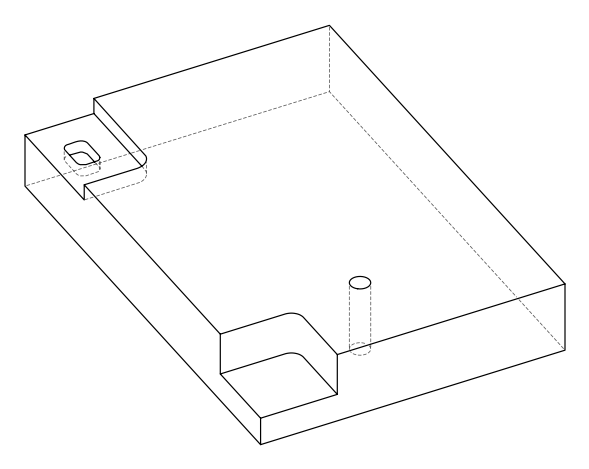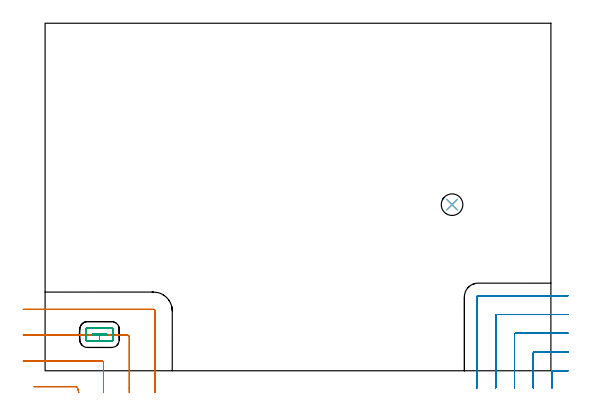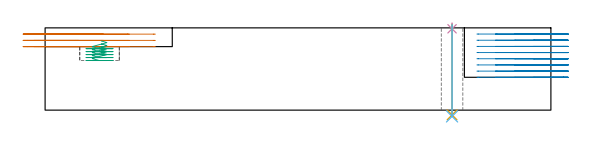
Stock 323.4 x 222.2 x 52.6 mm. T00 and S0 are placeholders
(PLAN: 6 operations, 5 tool changes, 10.4 min)
(1 MILL_CORNER_NOTCH_RECTANGULAR | CORNER_NOTCH_RECTANGULAR | UGT0201_105 | Follow Part, ap 5.5, ae 75% | 2.32 min | 48700 mm3)
(2 MILL_CORNER_NOTCH_RECTANGULAR_1 | CORNER_NOTCH_RECTANGULAR_1 | UGT0201_008 | Follow Part, ap 4, ae 75% | 6.42 min | 97342 mm3)
(3 MILL_RECTANGULAR_POCKET | POCKET_RECTANGULAR_STRAIGHT | UGT0201_126 | Follow Part, ap 2, ae 75% | 1.13 min | 3529 mm3)
(4 SPOT_DRILL | STEP1HOLE | NXT0321_9005460120000 | 0.03 min | 5 mm3)
(5 DRILL_THROUGH_HOLE_INTO_CENTER | STEP1HOLE | NXT0301_055 | 0.23 min | 2907 mm3)
(6 DRILL_TO_ENLARGE_THROUGH_HOLE | STEP1HOLE | NXT0301_103 | 0.24 min | 4948 mm3)
(TOOL UGT0201_105 | End Mill 22 mm | D22 FL25 Z2)
(TOOL UGT0201_008 | End Mill 16 mm | D16 FL32 Z4)
(TOOL UGT0201_126 | Carbide End Mill 8.0 | D8 FL15 Z4)
(TOOL NXT0321_9005460120000 | NC Spot Drill, 142deg, 12mm, Carbide, Uncoated | D12 PA142 FL30 Z2)
(TOOL NXT0301_055 | Carbide Drill 8.4mm [860.1-0840-042A1-MM 2214] | D8.4 PA140 FL61 Z2)
(TOOL NXT0301_103 | Carbide Drill 13.8mm [860.1-1380-062A1-MM 2214] | D13.8 PA140 FL77 Z2)
(OP 1 MILL_CORNER_NOTCH_RECTANGULAR)
G17 G21 G94 G90
T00 M6
G54
G17 G0 G90 X21.577 Y-13.886 S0 M3
G43 Z62.6 H0
Z48.6
G94 G1 X20.759 Y-11. F250.
G3 X19.706 Y-10.2 R1.1 F500.
G1 X-4.118
X-7.118 F250.
G0 Z62.6
X37.3 Y-14.
Z48.6
G1 Y-11.
Y5.205 F500.
G3 X36.205 Y6.3 R1.1
G1 X-11.
X-14. F250.
G0 Z62.6
X53.8 Y-14.
Z48.6
G1 Y-11.
Y21.705 F500.
G3 X52.705 Y22.8 R1.1
G1 X-11.
X-14. F250.
G0 Z62.6
X70.3 Y-14.
Z48.6
G1 Y-11.
Y38.204 F500.
G3 X69.204 Y39.3 R1.1
G1 X-11.
X-14. F250.
G0 Z62.6
X21.577 Y-13.886
Z44.6
G1 X20.759 Y-11.
G3 X19.706 Y-10.2 R1.1 F500.
G1 X-4.118
X-7.118 F250.
G0 Z62.6
X37.3 Y-14.
Z44.6
G1 Y-11.
Y5.205 F500.
G3 X36.205 Y6.3 R1.1
G1 X-11.
X-14. F250.
G0 Z62.6
X53.8 Y-14.
Z44.6
G1 Y-11.
Y21.705 F500.
G3 X52.705 Y22.8 R1.1
G1 X-11.
X-14. F250.
G0 Z62.6
X70.3 Y-14.
Z44.6
G1 Y-11.
Y38.204 F500.
G3 X69.204 Y39.3 R1.1
G1 X-11.
X-14. F250.
G0 Z62.6
X21.577 Y-13.886
Z40.6
G1 X20.759 Y-11.
G3 X19.706 Y-10.2 R1.1 F500.
G1 X-4.118
X-7.118 F250.
G0 Z62.6
X37.3 Y-14.
Z40.6
G1 Y-11.
Y5.205 F500.
G3 X36.205 Y6.3 R1.1
G1 X-11.
X-14. F250.
G0 Z62.6
X53.8 Y-14.
Z40.6
G1 Y-11.
Y21.705 F500.
G3 X52.705 Y22.8 R1.1
G1 X-11.
X-14. F250.
G0 Z62.6
X70.3 Y-14.
Z40.6
G1 Y-11.
Y38.204 F500.
G3 X69.204 Y39.3 R1.1
G1 X-11.
X-14. F250.
G0 Z62.6
M5
M2
(OP 2 MILL_CORNER_NOTCH_RECTANGULAR_1)
G17 G21 G94 G90
T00 M6
G54
G17 G0 G90 X334.4 Y0. S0 M3
G43 Z62.6 H0
Z48.65
G94 G1 X331.4 F250.
X324.896 F500.
G3 X324.1 Y-0.796 R0.8
G1 Y-7.969
Y-10.969 F250.
G0 Z62.6
X334.4 Y12.
Z48.65
G1 X331.4
X312.896 F500.
G3 X312.1 Y11.204 R0.8
G1 Y-8.
Y-11. F250.
G0 Z62.6
X334.4 Y24.
Z48.65
G1 X331.4
X300.896 F500.
G3 X300.1 Y23.204 R0.8
G1 Y-8.
Y-11. F250.
G0 Z62.6
X334.4 Y36.
Z48.65
G1 X331.4
X288.896 F500.
G3 X288.1 Y35.204 R0.8
G1 Y-8.
Y-11. F250.
G0 Z62.6
X334.4 Y48.
Z48.65
G1 X331.4
X276.896 F500.
G3 X276.1 Y47.204 R0.8
G1 Y-8.
Y-11. F250.
G0 Z62.6
X334.4 Y0.
Z44.7
G1 X331.4
X324.896 F500.
G3 X324.1 Y-0.796 R0.8
G1 Y-7.969
Y-10.969 F250.
G0 Z62.6
X334.4 Y12.
Z44.7
G1 X331.4
X312.896 F500.
G3 X312.1 Y11.204 R0.8
G1 Y-8.
Y-11. F250.
G0 Z62.6
X334.4 Y24.
Z44.7
G1 X331.4
X300.896 F500.
G3 X300.1 Y23.204 R0.8
G1 Y-8.
Y-11. F250.
G0 Z62.6
X334.4 Y36.
Z44.7
G1 X331.4
X288.896 F500.
G3 X288.1 Y35.204 R0.8
G1 Y-8.
Y-11. F250.
G0 Z62.6
X334.4 Y48.
Z44.7
G1 X331.4
X276.896 F500.
G3 X276.1 Y47.204 R0.8
G1 Y-8.
Y-11. F250.
G0 Z62.6
X334.4 Y0.
Z40.75
G1 X331.4
X324.896 F500.
G3 X324.1 Y-0.796 R0.8
G1 Y-7.969
Y-10.969 F250.
G0 Z62.6
X334.4 Y12.
Z40.75
G1 X331.4
X312.896 F500.
G3 X312.1 Y11.204 R0.8
G1 Y-8.
Y-11. F250.
G0 Z62.6
X334.4 Y24.
Z40.75
G1 X331.4
X300.896 F500.
G3 X300.1 Y23.204 R0.8
G1 Y-8.
Y-11. F250.
G0 Z62.6
X334.4 Y36.
Z40.75
G1 X331.4
X288.896 F500.
G3 X288.1 Y35.204 R0.8
G1 Y-8.
Y-11. F250.
G0 Z62.6
X334.4 Y48.
Z40.75
G1 X331.4
X276.896 F500.
G3 X276.1 Y47.204 R0.8
G1 Y-8.
Y-11. F250.
G0 Z62.6
X334.4 Y0.
Z36.8
G1 X331.4
X324.896 F500.
G3 X324.1 Y-0.796 R0.8
G1 Y-7.969
Y-10.969 F250.
G0 Z62.6
X334.4 Y12.
Z36.8
G1 X331.4
X312.896 F500.
G3 X312.1 Y11.204 R0.8
G1 Y-8.
Y-11. F250.
G0 Z62.6
X334.4 Y24.
Z36.8
G1 X331.4
X300.896 F500.
G3 X300.1 Y23.204 R0.8
G1 Y-8.
Y-11. F250.
G0 Z62.6
X334.4 Y36.
Z36.8
G1 X331.4
X288.896 F500.
G3 X288.1 Y35.204 R0.8
G1 Y-8.
Y-11. F250.
G0 Z62.6
X334.4 Y48.
Z36.8
G1 X331.4
X276.896 F500.
G3 X276.1 Y47.204 R0.8
G1 Y-8.
Y-11. F250.
G0 Z62.6
X334.4 Y0.
Z32.85
G1 X331.4
X324.896 F500.
G3 X324.1 Y-0.796 R0.8
G1 Y-7.969
Y-10.969 F250.
G0 Z62.6
X334.4 Y12.
Z32.85
G1 X331.4
X312.896 F500.
G3 X312.1 Y11.204 R0.8
G1 Y-8.
Y-11. F250.
G0 Z62.6
X334.4 Y24.
Z32.85
G1 X331.4
X300.896 F500.
G3 X300.1 Y23.204 R0.8
G1 Y-8.
Y-11. F250.
G0 Z62.6
X334.4 Y36.
Z32.85
G1 X331.4
X288.896 F500.
G3 X288.1 Y35.204 R0.8
G1 Y-8.
Y-11. F250.
G0 Z62.6
X334.4 Y48.
Z32.85
G1 X331.4
X276.896 F500.
G3 X276.1 Y47.204 R0.8
G1 Y-8.
Y-11. F250.
G0 Z62.6
X334.4 Y0.
Z28.9
G1 X331.4
X324.896 F500.
G3 X324.1 Y-0.796 R0.8
G1 Y-7.969
Y-10.969 F250.
G0 Z62.6
X334.4 Y12.
Z28.9
G1 X331.4
X312.896 F500.
G3 X312.1 Y11.204 R0.8
G1 Y-8.
Y-11. F250.
G0 Z62.6
X334.4 Y24.
Z28.9
G1 X331.4
X300.896 F500.
G3 X300.1 Y23.204 R0.8
G1 Y-8.
Y-11. F250.
G0 Z62.6
X334.4 Y36.
Z28.9
G1 X331.4
X288.896 F500.
G3 X288.1 Y35.204 R0.8
G1 Y-8.
Y-11. F250.
G0 Z62.6
X334.4 Y48.
Z28.9
G1 X331.4
X276.896 F500.
G3 X276.1 Y47.204 R0.8
G1 Y-8.
Y-11. F250.
G0 Z62.6
X334.4 Y0.
Z24.95
G1 X331.4
X324.896 F500.
G3 X324.1 Y-0.796 R0.8
G1 Y-7.969
Y-10.969 F250.
G0 Z62.6
X334.4 Y12.
Z24.95
G1 X331.4
X312.896 F500.
G3 X312.1 Y11.204 R0.8
G1 Y-8.
Y-11. F250.
G0 Z62.6
X334.4 Y24.
Z24.95
G1 X331.4
X300.896 F500.
G3 X300.1 Y23.204 R0.8
G1 Y-8.
Y-11. F250.
G0 Z62.6
X334.4 Y36.
Z24.95
G1 X331.4
X288.896 F500.
G3 X288.1 Y35.204 R0.8
G1 Y-8.
Y-11. F250.
G0 Z62.6
X334.4 Y48.
Z24.95
G1 X331.4
X276.896 F500.
G3 X276.1 Y47.204 R0.8
G1 Y-8.
Y-11. F250.
G0 Z62.6
X334.4 Y0.
Z21.
G1 X331.4
X324.896 F500.
G3 X324.1 Y-0.796 R0.8
G1 Y-7.969
Y-10.969 F250.
G0 Z62.6
X334.4 Y12.
Z21.
G1 X331.4
X312.896 F500.
G3 X312.1 Y11.204 R0.8
G1 Y-8.
Y-11. F250.
G0 Z62.6
X334.4 Y24.
Z21.
G1 X331.4
X300.896 F500.
G3 X300.1 Y23.204 R0.8
G1 Y-8.
Y-11. F250.
G0 Z62.6
X334.4 Y36.
Z21.
G1 X331.4
X288.896 F500.
G3 X288.1 Y35.204 R0.8
G1 Y-8.
Y-11. F250.
G0 Z62.6
X334.4 Y48.
Z21.
G1 X331.4
X276.896 F500.
G3 X276.1 Y47.204 R0.8
G1 Y-8.
Y-11. F250.
G0 Z62.6
M5
M2
(OP 3 MILL_RECTANGULAR_POCKET)
G17 G21 G94 G90
T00 M6
G54
G17 G0 G90 X35.913 Y22.9 S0 M3
G43 Z62.6 H0
Z44.2
G94 G1 X39.4 Z43.266 F250.
Y23.4 Z43.132
X30.2 Z40.667
Y22.9 Z40.533
X34.8 Z39.3
X39.4 F500.
Y23.4
X30.2
Y22.9
X34.8
Y18.9
X42.6
G3 X43.4 Y19.7 R0.8
G1 Y26.6
G3 X42.6 Y27.4 R0.8
G1 X27.
G3 X26.2 Y26.6 R0.8
G1 Y19.7
G3 X27. Y18.9 R0.8
G1 X34.8
X35.8
G0 X35.913 Y22.9 Z42.3
G1 X39.4 Z41.366 F250.
Y23.4 Z41.232
X30.2 Z38.767
Y22.9 Z38.633
X34.8 Z37.4
X39.4 F500.
Y23.4
X30.2
Y22.9
X34.8
Y18.9
X42.6
G3 X43.4 Y19.7 R0.8
G1 Y26.6
G3 X42.6 Y27.4 R0.8
G1 X27.
G3 X26.2 Y26.6 R0.8
G1 Y19.7
G3 X27. Y18.9 R0.8
G1 X34.8
X35.8
G0 X35.913 Y22.9 Z40.4
G1 X39.4 Z39.466 F250.
Y23.4 Z39.332
X30.2 Z36.867
Y22.9 Z36.733
X34.8 Z35.5
X39.4 F500.
Y23.4
X30.2
Y22.9
X34.8
Y18.9
X42.6
G3 X43.4 Y19.7 R0.8
G1 Y26.6
G3 X42.6 Y27.4 R0.8
G1 X27.
G3 X26.2 Y26.6 R0.8
G1 Y19.7
G3 X27. Y18.9 R0.8
G1 X34.8
X35.8
G0 X35.913 Y22.9 Z38.5
G1 X39.4 Z37.566 F250.
Y23.4 Z37.432
X30.2 Z34.967
Y22.9 Z34.833
X34.8 Z33.6
X39.4 F500.
Y23.4
X30.2
Y22.9
X34.8
Y18.9
X42.6
G3 X43.4 Y19.7 R0.8
G1 Y26.6
G3 X42.6 Y27.4 R0.8
G1 X27.
G3 X26.2 Y26.6 R0.8
G1 Y19.7
G3 X27. Y18.9 R0.8
G1 X34.8
X35.8
G0 X35.913 Y22.9 Z36.6
G1 X39.4 Z35.666 F250.
Y23.4 Z35.532
X30.2 Z33.067
Y22.9 Z32.933
X34.8 Z31.7
X39.4 F500.
Y23.4
X30.2
Y22.9
X34.8
Y18.9
X42.6
G3 X43.4 Y19.7 R0.8
G1 Y26.6
G3 X42.6 Y27.4 R0.8
G1 X27.
G3 X26.2 Y26.6 R0.8
G1 Y19.7
G3 X27. Y18.9 R0.8
G1 X34.8
X35.8
G0 Z62.6
M5
M2
(OP 4 SPOT_DRILL)
G17 G21 G94 G90
T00 M6
G54
G17 G0 G90 X260.2 Y106.2 S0 M3
G43 Z62.6 H0
G94 G81 G98 Z52.002 F250. R55.6
G80
M5
M2
(OP 5 DRILL_THROUGH_HOLE_INTO_CENTER)
G17 G21 G94 G90
T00 M6
G54
G17 G0 G90 X260.2 Y106.2 S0 M3
G43 Z62.6 H1
G94 G73 G98 Z-3.029 F250. Q7.947 R54.6
G80
M5
M2
(OP 6 DRILL_TO_ENLARGE_THROUGH_HOLE)
G17 G21 G94 G90
T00 M6
G54
G17 G0 G90 X260.2 Y106.2 S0 M3
G43 Z62.6 H1
G94 G73 G98 Z-4.011 F250. Q11.322 R54.6
G80
M5
M2
